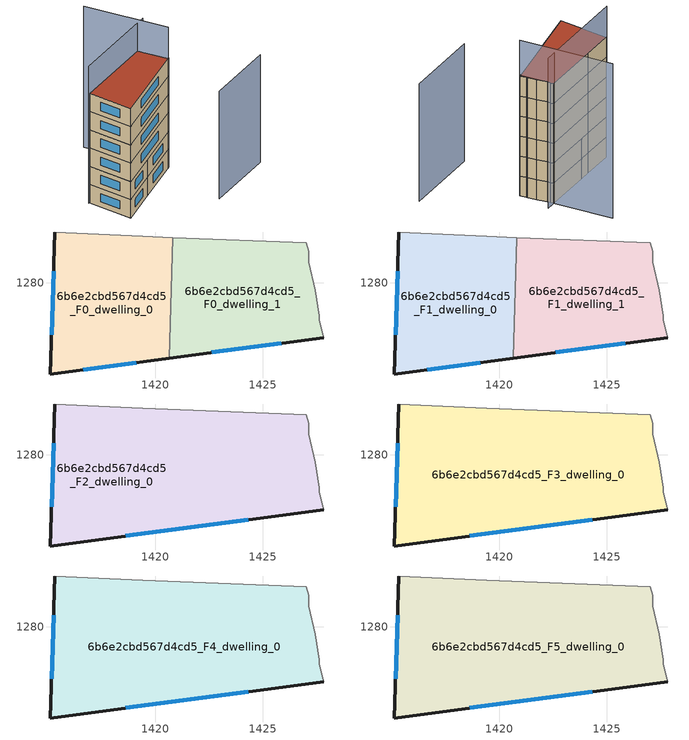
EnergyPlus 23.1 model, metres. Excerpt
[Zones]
6b6e2cbd567d4cd5_F0_dwelling_0
 floor ground (EU_floor_Construction): 1420.82,1282.11 1420.65,1276.5 1415.12,1275.76 1415.32,1282.37 1419.43,1282.17 z0
 wall outside (EU_wall_Construction): 1415.32,1282.37 1415.12,1275.76 1420.65,1276.5 z0:3
 wall adiabatic (EU_wall_Construction): 1420.82,1282.11 1419.43,1282.17 1415.32,1282.37 z0:3
 wall to 6b6e2cbd567d4cd5_F0_dwelling_1 (EU_wall_Construction): 1420.65,1276.5 1420.82,1282.11 z0:3
 window (EU_Window_Construction): 1416.64,1275.97 1419.13,1276.3 / 1415.27,1280.55 1415.18,1277.58 z0.83:2.17
6b6e2cbd567d4cd5_F0_dwelling_1
 floor ground (EU_floor_Construction): 1427.03,1281.86 1427.13,1281.46 1427.13,1280.96 1427.43,1279.66 1427.63,1278.46 1427.63,1278.26 1427.83,1277.46 1420.65,1276.5 1420.82,1282.11 z0
 wall outside (EU_wall_Construction): 1420.65,1276.5 1427.83,1277.46 z0:3
 wall adiabatic (EU_wall_Construction): 1427.83,1277.46 1427.63,1278.26 1427.63,1278.46 1427.43,1279.66 1427.13,1280.96 1427.13,1281.46 1427.03,1281.86 1420.82,1282.11 z0:3
 window (EU_Window_Construction): 1422.62,1276.76 1425.85,1277.2 z0.83:2.17
6b6e2cbd567d4cd5_F1_dwelling_0
 floor to 6b6e2cbd567d4cd5_F0_dwelling_0 (EU_floor_Construction): 1420.82,1282.11 1420.65,1276.5 1415.12,1275.76 1415.32,1282.37 1419.43,1282.17 z3
 wall outside (EU_wall_Construction): 1415.32,1282.37 1415.12,1275.76 1420.65,1276.5 z3:6
 wall adiabatic (EU_wall_Construction): 1420.82,1282.11 1419.43,1282.17 1415.32,1282.37 z3:6
 wall to 6b6e2cbd567d4cd5_F1_dwelling_1 (EU_wall_Construction): 1420.65,1276.5 1420.82,1282.11 z3:6
 window (EU_Window_Construction): 1416.64,1275.97 1419.13,1276.3 / 1415.27,1280.55 1415.18,1277.58 z3.83:5.17
6b6e2cbd567d4cd5_F1_dwelling_1
 floor to 6b6e2cbd567d4cd5_F0_dwelling_1 (EU_floor_Construction): 1427.03,1281.86 1427.13,1281.46 1427.13,1280.96 1427.43,1279.66 1427.63,1278.46 1427.63,1278.26 1427.83,1277.46 1420.65,1276.5 1420.82,1282.11 z3
 wall outside (EU_wall_Construction): 1420.65,1276.5 1427.83,1277.46 z3:6
 wall adiabatic (EU_wall_Construction): 1427.83,1277.46 1427.63,1278.26 1427.63,1278.46 1427.43,1279.66 1427.13,1280.96 1427.13,1281.46 1427.03,1281.86 1420.82,1282.11 z3:6
 window (EU_Window_Construction): 1422.62,1276.76 1425.85,1277.2 z3.83:5.17
6b6e2cbd567d4cd5_F2_dwelling_0
 floor to 6b6e2cbd567d4cd5_F1_dwelling_0 (EU_floor_Construction): 1420.82,1282.11 1420.65,1276.5 1415.12,1275.76 1415.32,1282.37 1419.43,1282.17 z6
 floor to 6b6e2cbd567d4cd5_F1_dwelling_1 (EU_floor_Construction): 1427.03,1281.86 1427.13,1281.46 1427.13,1280.96 1427.43,1279.66 1427.63,1278.46 1427.63,1278.26 1427.83,1277.46 1420.65,1276.5 1420.82,1282.11 z6
 wall outside (EU_wall_Construction): 1415.32,1282.37 1415.12,1275.76 1427.83,1277.46 z6:9
 wall adiabatic (EU_wall_Construction): 1427.83,1277.46 1427.63,1278.26 1427.63,1278.46 1427.43,1279.66 1427.13,1280.96 1427.13,1281.46 1427.03,1281.86 1419.43,1282.17 1415.32,1282.37 z6:9
 window (EU_Window_Construction): 1418.62,1276.23 1424.33,1276.99 / 1415.27,1280.55 1415.18,1277.58 z6.83:8.17
6b6e2cbd567d4cd5_F3_dwelling_0
 floor to 6b6e2cbd567d4cd5_F2_dwelling_0 (EU_floor_Construction): 1427.03,1281.86 1427.13,1281.46 1427.13,1280.96 1427.43,1279.66 1427.63,1278.46 1427.63,1278.26 1427.83,1277.46 1415.12,1275.76 1415.32,1282.37 1419.43,1282.17 z9
 wall outside (EU_wall_Construction): 1415.32,1282.37 1415.12,1275.76 1427.83,1277.46 z9:12
 wall adiabatic (EU_wall_Construction): 1427.83,1277.46 1427.63,1278.26 1427.63,1278.46 1427.43,1279.66 1427.13,1280.96 1427.13,1281.46 1427.03,1281.86 1419.43,1282.17 1415.32,1282.37 z9:12
 window (EU_Window_Construction): 1418.62,1276.23 1424.33,1276.99 / 1415.27,1280.55 1415.18,1277.58 z9.83:11.17
6b6e2cbd567d4cd5_F4_dwelling_0
 floor to 6b6e2cbd567d4cd5_F3_dwelling_0 (EU_floor_Construction): 1427.03,1281.86 1427.13,1281.46 1427.13,1280.96 1427.43,1279.66 1427.63,1278.46 1427.63,1278.26 1427.83,1277.46 1415.12,1275.76 1415.32,1282.37 1419.43,1282.17 z12
 wall outside (EU_wall_Construction): 1415.32,1282.37 1415.12,1275.76 1427.83,1277.46 z12:15
 wall adiabatic (EU_wall_Construction): 1427.83,1277.46 1427.63,1278.26 1427.63,1278.46 1427.43,1279.66 1427.13,1280.96 1427.13,1281.46 1427.03,1281.86 1419.43,1282.17 1415.32,1282.37 z12:15
 window (EU_Window_Construction): 1418.62,1276.23 1424.33,1276.99 / 1415.27,1280.55 1415.18,1277.58 z12.83:14.17
6b6e2cbd567d4cd5_F5_dwelling_0
 floor to 6b6e2cbd567d4cd5_F4_dwelling_0 (EU_floor_Construction): 1427.03,1281.86 1427.13,1281.46 1427.13,1280.96 1427.43,1279.66 1427.63,1278.46 1427.63,1278.26 1427.83,1277.46 1415.12,1275.76 1415.32,1282.37 1419.43,1282.17 z15
 wall outside (EU_wall_Construction): 1415.32,1282.37 1415.12,1275.76 1427.83,1277.46 z15:18
 wall adiabatic (EU_wall_Construction): 1427.83,1277.46 1427.63,1278.26 1427.63,1278.46 1427.43,1279.66 1427.13,1280.96 1427.13,1281.46 1427.03,1281.86 1419.43,1282.17 1415.32,1282.37 z15:18
 window (EU_Window_Construction): 1418.62,1276.23 1424.33,1276.99 / 1415.27,1280.55 1415.18,1277.58 z15.83:17.17
 roof outside (EU_roof_Construction): 1427.83,1277.46 1427.63,1278.26 1427.63,1278.46 1427.43,1279.66 1427.13,1280.96 1427.13,1281.46 1427.03,1281.86 1419.43,1282.17 1415.32,1282.37 1415.12,1275.76 z18
shading: 1425,1267.86 1435.13,1267.45 z0:17.7; 1427.6,1277.35 1426,1289.65 z0:23.2; 1428.31,1281.81 1415.14,1282.33 z0:22.6
[Building]
EU S2 Campaign: North Axis=0; Terrain=City; Solar Distribution=FullExterior
[Site:Location]
Lyon-Bron: Latitude=45.75; Longitude=5; Time Zone=1; Elevation=198
[SizingPeriod:WeatherFileDays]
AnnualSizingPeriod: Begin Month=1; Begin Day of Month=1; End Month=12; End Day of Month=31; Day of Week for Start Day=Monday; Use Weather File Daylight Saving Period=No; Use Weather File Rain and Snow Indicators=No
[MATERIAL]
EU_InternalMass_Material: Roughness=MediumRough; Thickness=0.1; Conductivity=1; Density=1800; Specific Heat=900; Thermal Absorptance=0.9; Solar Absorptance=0.7; Visible Absorptance=0.7
[MATERIAL:NOMASS] Roughness=MediumRough; Thermal Absorptance=0.9; Solar Absorptance=0.7; Visible Absorptance=0.7
Name | Thermal Resistance
EU_wall_NoMass | 0.87146
EU_roof_NoMass | 0.842276
EU_floor_NoMass | 0.496999
[WINDOWMATERIAL:SIMPLEGLAZINGSYSTEM]
EU_Window_SimpleGlazing: UFactor=2.2525; Solar Heat Gain Coefficient=0.76; Visible Transmittance=0.76
[CONSTRUCTION]
EU_wall_Construction: EU_wall_NoMass
EU_roof_Construction: EU_roof_NoMass
EU_floor_Construction: EU_floor_NoMass
EU_Window_Construction: EU_Window_SimpleGlazing
EU_InternalMass_Construction: EU_InternalMass_Material
[ZONE] Type=1; Multiplier=1; Ceiling Height=autocalculate; Floor Area=autocalculate; Part of Total Floor Area=Yes
Name | Volume
6b6e2cbd567d4cd5_F0_dwelling_0 | 100.721
6b6e2cbd567d4cd5_F1_dwelling_0 | 100.72
6b6e2cbd567d4cd5_F2_dwelling_0 | 201.429
6b6e2cbd567d4cd5_F3_dwelling_0; 6b6e2cbd567d4cd5_F4_dwelling_0; 6b6e2cbd567d4cd5_F5_dwelling_0 | 201.438
6b6e2cbd567d4cd5_F0_dwelling_1 | 100.715
6b6e2cbd567d4cd5_F1_dwelling_1 | 100.712
[INTERNALMASS] Construction=EU_InternalMass_Construction
Name | Zone or ZoneList | Surface Area
6b6e2cbd567d4cd5_F0_dwelling_0_EU_InternalMass | 6b6e2cbd567d4cd5_F0_dwelling_0 | 33.5728
6b6e2cbd567d4cd5_F0_dwelling_1_EU_InternalMass | 6b6e2cbd567d4cd5_F0_dwelling_1 | 33.5712
6b6e2cbd567d4cd5_F1_dwelling_0_EU_InternalMass | 6b6e2cbd567d4cd5_F1_dwelling_0 | 33.5728
6b6e2cbd567d4cd5_F1_dwelling_1_EU_InternalMass | 6b6e2cbd567d4cd5_F1_dwelling_1 | 33.5712
6b6e2cbd567d4cd5_F2_dwelling_0_EU_InternalMass | 6b6e2cbd567d4cd5_F2_dwelling_0 | 67.1464
6b6e2cbd567d4cd5_F3_dwelling_0_EU_InternalMass | 6b6e2cbd567d4cd5_F3_dwelling_0 | 67.1464
6b6e2cbd567d4cd5_F4_dwelling_0_EU_InternalMass | 6b6e2cbd567d4cd5_F4_dwelling_0 | 67.1464
6b6e2cbd567d4cd5_F5_dwelling_0_EU_InternalMass | 6b6e2cbd567d4cd5_F5_dwelling_0 | 67.1464
[OTHEREQUIPMENT] Fuel Type=Electricity; Design Level Calculation Method=Watts/Area; Power per Zone Floor Area=1; Fraction Latent=0; Fraction Radiant=0; Fraction Lost=0; Carbon Dioxide Generation Rate=0; EndUse Subcategory=EU_Step8_InternalGains
Name | Zone or ZoneList or Space or SpaceList | Schedule
EU_Step8_InternalGain_6b6e2cbd567d4cd5_F0_dwelling_0_f000 | 6b6e2cbd567d4cd5_F0_dwelling_0 | EU_Step8_GainSchedule_6b6e2cbd567d4cd5_F0_dwelling_0_f000
EU_Step8_InternalGain_6b6e2cbd567d4cd5_F0_dwelling_1_f000 | 6b6e2cbd567d4cd5_F0_dwelling_1 | EU_Step8_GainSchedule_6b6e2cbd567d4cd5_F0_dwelling_1_f000
EU_Step8_InternalGain_6b6e2cbd567d4cd5_F1_dwelling_0_f000 | 6b6e2cbd567d4cd5_F1_dwelling_0 | EU_Step8_GainSchedule_6b6e2cbd567d4cd5_F1_dwelling_0_f000
EU_Step8_InternalGain_6b6e2cbd567d4cd5_F1_dwelling_1_f000 | 6b6e2cbd567d4cd5_F1_dwelling_1 | EU_Step8_GainSchedule_6b6e2cbd567d4cd5_F1_dwelling_1_f000
EU_Step8_InternalGain_6b6e2cbd567d4cd5_F2_dwelling_0_f000 | 6b6e2cbd567d4cd5_F2_dwelling_0 | EU_Step8_GainSchedule_6b6e2cbd567d4cd5_F2_dwelling_0_f000
EU_Step8_InternalGain_6b6e2cbd567d4cd5_F3_dwelling_0_f000 | 6b6e2cbd567d4cd5_F3_dwelling_0 | EU_Step8_GainSchedule_6b6e2cbd567d4cd5_F3_dwelling_0_f000
EU_Step8_InternalGain_6b6e2cbd567d4cd5_F4_dwelling_0_f000 | 6b6e2cbd567d4cd5_F4_dwelling_0 | EU_Step8_GainSchedule_6b6e2cbd567d4cd5_F4_dwelling_0_f000
EU_Step8_InternalGain_6b6e2cbd567d4cd5_F5_dwelling_0_f000 | 6b6e2cbd567d4cd5_F5_dwelling_0 | EU_Step8_GainSchedule_6b6e2cbd567d4cd5_F5_dwelling_0_f000
[ZONEVENTILATION:DESIGNFLOWRATE] Schedule=EU_AlwaysOn; Design Flow Rate Calculation Method=AirChanges/Hour; Air Changes per Hour=0.425; Ventilation Type=Natural; Fan Pressure Rise=0; Fan Total Efficiency=1; Constant Term Coefficient=1; Temperature Term Coefficient=0; Velocity Term Coefficient=0; Velocity Squared Term Coefficient=0; Minimum Indoor Temperature=-100; Maximum Indoor Temperature=100; Delta Temperature=-100; Minimum Outdoor Temperature=-100; Maximum Outdoor Temperature=100; Maximum Wind Speed=40
Name | Zone or ZoneList or Space or SpaceList
EU_ConstantAir_6b6e2cbd567d4cd5_F0_dwelling_0 | 6b6e2cbd567d4cd5_F0_dwelling_0
EU_ConstantAir_6b6e2cbd567d4cd5_F0_dwelling_1 | 6b6e2cbd567d4cd5_F0_dwelling_1
EU_ConstantAir_6b6e2cbd567d4cd5_F1_dwelling_0 | 6b6e2cbd567d4cd5_F1_dwelling_0
EU_ConstantAir_6b6e2cbd567d4cd5_F1_dwelling_1 | 6b6e2cbd567d4cd5_F1_dwelling_1
EU_ConstantAir_6b6e2cbd567d4cd5_F2_dwelling_0 | 6b6e2cbd567d4cd5_F2_dwelling_0
EU_ConstantAir_6b6e2cbd567d4cd5_F3_dwelling_0 | 6b6e2cbd567d4cd5_F3_dwelling_0
EU_ConstantAir_6b6e2cbd567d4cd5_F4_dwelling_0 | 6b6e2cbd567d4cd5_F4_dwelling_0
EU_ConstantAir_6b6e2cbd567d4cd5_F5_dwelling_0 | 6b6e2cbd567d4cd5_F5_dwelling_0
[HVACTEMPLATE:THERMOSTAT] Constant Heating Setpoint=20; Constant Cooling Setpoint=50
EU_HeatOnly_6b6e2cbd567d4cd5_F0_dwelling_0; EU_HeatOnly_6b6e2cbd567d4cd5_F0_dwelling_1; EU_HeatOnly_6b6e2cbd567d4cd5_F1_dwelling_0; EU_HeatOnly_6b6e2cbd567d4cd5_F1_dwelling_1; EU_HeatOnly_6b6e2cbd567d4cd5_F2_dwelling_0; EU_HeatOnly_6b6e2cbd567d4cd5_F3_dwelling_0; EU_HeatOnly_6b6e2cbd567d4cd5_F4_dwelling_0; EU_HeatOnly_6b6e2cbd567d4cd5_F5_dwelling_0
[HVACTEMPLATE:ZONE:IDEALLOADSAIRSYSTEM] System Availability Schedule=EU_AlwaysOn; Maximum Heating Supply Air Temperature=50; Minimum Cooling Supply Air Temperature=13; Maximum Heating Supply Air Humidity Ratio=0.0156; Minimum Cooling Supply Air Humidity Ratio=0.0077; Heating Limit=NoLimit; Cooling Limit=NoLimit; Heating Availability Schedule=EU_AlwaysOn; Cooling Availability Schedule=EU_CoolingOff; Dehumidification Control Type=ConstantSensibleHeatRatio; Cooling Sensible Heat Ratio=0.7; Dehumidification Setpoint=60; Humidification Control Type=None; Humidification Setpoint=30; Outdoor Air Method=None; Outdoor Air Flow Rate per Person=0.00944; Outdoor Air Flow Rate per Zone Floor Area=0; Outdoor Air Flow Rate per Zone=0; Demand Controlled Ventilation Type=None; Outdoor Air Economizer Type=NoEconomizer; Heat Recovery Type=None; Sensible Heat Recovery Effectiveness=0.7; Latent Heat Recovery Effectiveness=0.65
Name | Template Thermostat
6b6e2cbd567d4cd5_F0_dwelling_0 | EU_HeatOnly_6b6e2cbd567d4cd5_F0_dwelling_0
6b6e2cbd567d4cd5_F0_dwelling_1 | EU_HeatOnly_6b6e2cbd567d4cd5_F0_dwelling_1
6b6e2cbd567d4cd5_F1_dwelling_0 | EU_HeatOnly_6b6e2cbd567d4cd5_F1_dwelling_0
6b6e2cbd567d4cd5_F1_dwelling_1 | EU_HeatOnly_6b6e2cbd567d4cd5_F1_dwelling_1
6b6e2cbd567d4cd5_F2_dwelling_0 | EU_HeatOnly_6b6e2cbd567d4cd5_F2_dwelling_0
6b6e2cbd567d4cd5_F3_dwelling_0 | EU_HeatOnly_6b6e2cbd567d4cd5_F3_dwelling_0
6b6e2cbd567d4cd5_F4_dwelling_0 | EU_HeatOnly_6b6e2cbd567d4cd5_F4_dwelling_0
6b6e2cbd567d4cd5_F5_dwelling_0 | EU_HeatOnly_6b6e2cbd567d4cd5_F5_dwelling_0
[SIZING:ZONE] Zone Cooling Design Supply Air Temperature Input Method=SupplyAirTemperature; Zone Cooling Design Supply Air Temperature=13; Zone Heating Design Supply Air Temperature Input Method=SupplyAirTemperature; Zone Heating Design Supply Air Temperature=50; Zone Cooling Design Supply Air Humidity Ratio=0.008; Zone Heating Design Supply Air Humidity Ratio=0.008; Cooling Design Air Flow Method=DesignDay; Cooling Design Air Flow Rate=0; Cooling Minimum Air Flow per Zone Floor Area=0.000762; Cooling Minimum Air Flow=0; Cooling Minimum Air Flow Fraction=0.2; Heating Design Air Flow Method=DesignDay; Heating Design Air Flow Rate=0; Heating Maximum Air Flow per Zone Floor Area=0.002032; Heating Maximum Air Flow=0.141576; Heating Maximum Air Flow Fraction=0.3; Account for Dedicated Outdoor Air System=No; Dedicated Outdoor Air System Control Strategy=NeutralSupplyAir; Dedicated Outdoor Air Low Setpoint Temperature for Design=autosize; Dedicated Outdoor Air High Setpoint Temperature for Design=autosize; Zone Load Sizing Method=Sensible Load Only No Latent Load; Zone Latent Cooling Design Supply Air Humidity Ratio Input Method=HumidityRatioDifference; Zone Cooling Design Supply Air Humidity Ratio Difference=0.005; Zone Latent Heating Design Supply Air Humidity Ratio Input Method=HumidityRatioDifference; Zone Humidification Design Supply Air Humidity Ratio Difference=0.005
6b6e2cbd567d4cd5_F0_dwelling_0; 6b6e2cbd567d4cd5_F0_dwelling_1; 6b6e2cbd567d4cd5_F1_dwelling_0; 6b6e2cbd567d4cd5_F1_dwelling_1; 6b6e2cbd567d4cd5_F2_dwelling_0; 6b6e2cbd567d4cd5_F3_dwelling_0; 6b6e2cbd567d4cd5_F4_dwelling_0; 6b6e2cbd567d4cd5_F5_dwelling_0
[SCHEDULE:CONSTANT]
Name | Hourly Value
EU_AlwaysOn | 1
EU_CoolingOff | 0
[SCHEDULE:FILE] Column Number=1; Rows to Skip at Top=0; Number of Hours of Data=8760; Column Separator=Comma; Interpolate to Timestep=No; Minutes per Item=60; Adjust Schedule for Daylight Savings=Yes
Name | File
EU_Step8_GainSchedule_6b6e2cbd567d4cd5_F0_dwelling_0_f000 | ../../schedules/6b6e2cbd567d4cd5/6b6e2cbd567d4cd5_F0_dwelling_0_f000_gain.csv
EU_Step8_GainSchedule_6b6e2cbd567d4cd5_F0_dwelling_1_f000 | ../../schedules/6b6e2cbd567d4cd5/6b6e2cbd567d4cd5_F0_dwelling_1_f000_gain.csv
EU_Step8_GainSchedule_6b6e2cbd567d4cd5_F1_dwelling_0_f000 | ../../schedules/6b6e2cbd567d4cd5/6b6e2cbd567d4cd5_F1_dwelling_0_f000_gain.csv
EU_Step8_GainSchedule_6b6e2cbd567d4cd5_F1_dwelling_1_f000 | ../../schedules/6b6e2cbd567d4cd5/6b6e2cbd567d4cd5_F1_dwelling_1_f000_gain.csv
EU_Step8_GainSchedule_6b6e2cbd567d4cd5_F2_dwelling_0_f000 | ../../schedules/6b6e2cbd567d4cd5/6b6e2cbd567d4cd5_F2_dwelling_0_f000_gain.csv
EU_Step8_GainSchedule_6b6e2cbd567d4cd5_F3_dwelling_0_f000 | ../../schedules/6b6e2cbd567d4cd5/6b6e2cbd567d4cd5_F3_dwelling_0_f000_gain.csv
EU_Step8_GainSchedule_6b6e2cbd567d4cd5_F4_dwelling_0_f000 | ../../schedules/6b6e2cbd567d4cd5/6b6e2cbd567d4cd5_F4_dwelling_0_f000_gain.csv
EU_Step8_GainSchedule_6b6e2cbd567d4cd5_F5_dwelling_0_f000 | ../../schedules/6b6e2cbd567d4cd5/6b6e2cbd567d4cd5_F5_dwelling_0_f000_gain.csv
